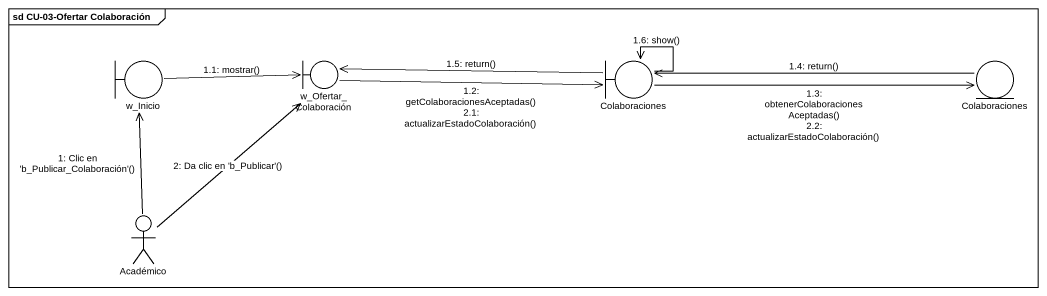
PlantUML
@startuml
mainframe sd CU-03-Ofertar Colaboración
boundary w_Inicio
boundary w_Ofertar_Colaboración
boundary Colaboraciones
entity "Colaboraciones" as Colaboraciones_2
actor Académico
Académico -up-> w_Inicio : 1: Clic en 'b_Publicar_Colaboración'()
w_Inicio -right-> w_Ofertar_Colaboración : 1.1: mostrar()
w_Ofertar_Colaboración -right-> Colaboraciones : 1.2: getColaboracionesAceptadas()\n2.1: actualizarEstadoColaboración()
Colaboraciones -right-> Colaboraciones_2 : 1.3: obtenerColaboracionesAceptadas()\n2.2: actualizarEstadoColaboración()
Colaboraciones_2 -left-> Colaboraciones : 1.4: return()
Colaboraciones -left-> w_Ofertar_Colaboración : 1.5: return()
Colaboraciones --> Colaboraciones : 1.6: show()
Académico -up-> w_Ofertar_Colaboración : 2: Da clic en 'b_Publicar'()
@enduml
